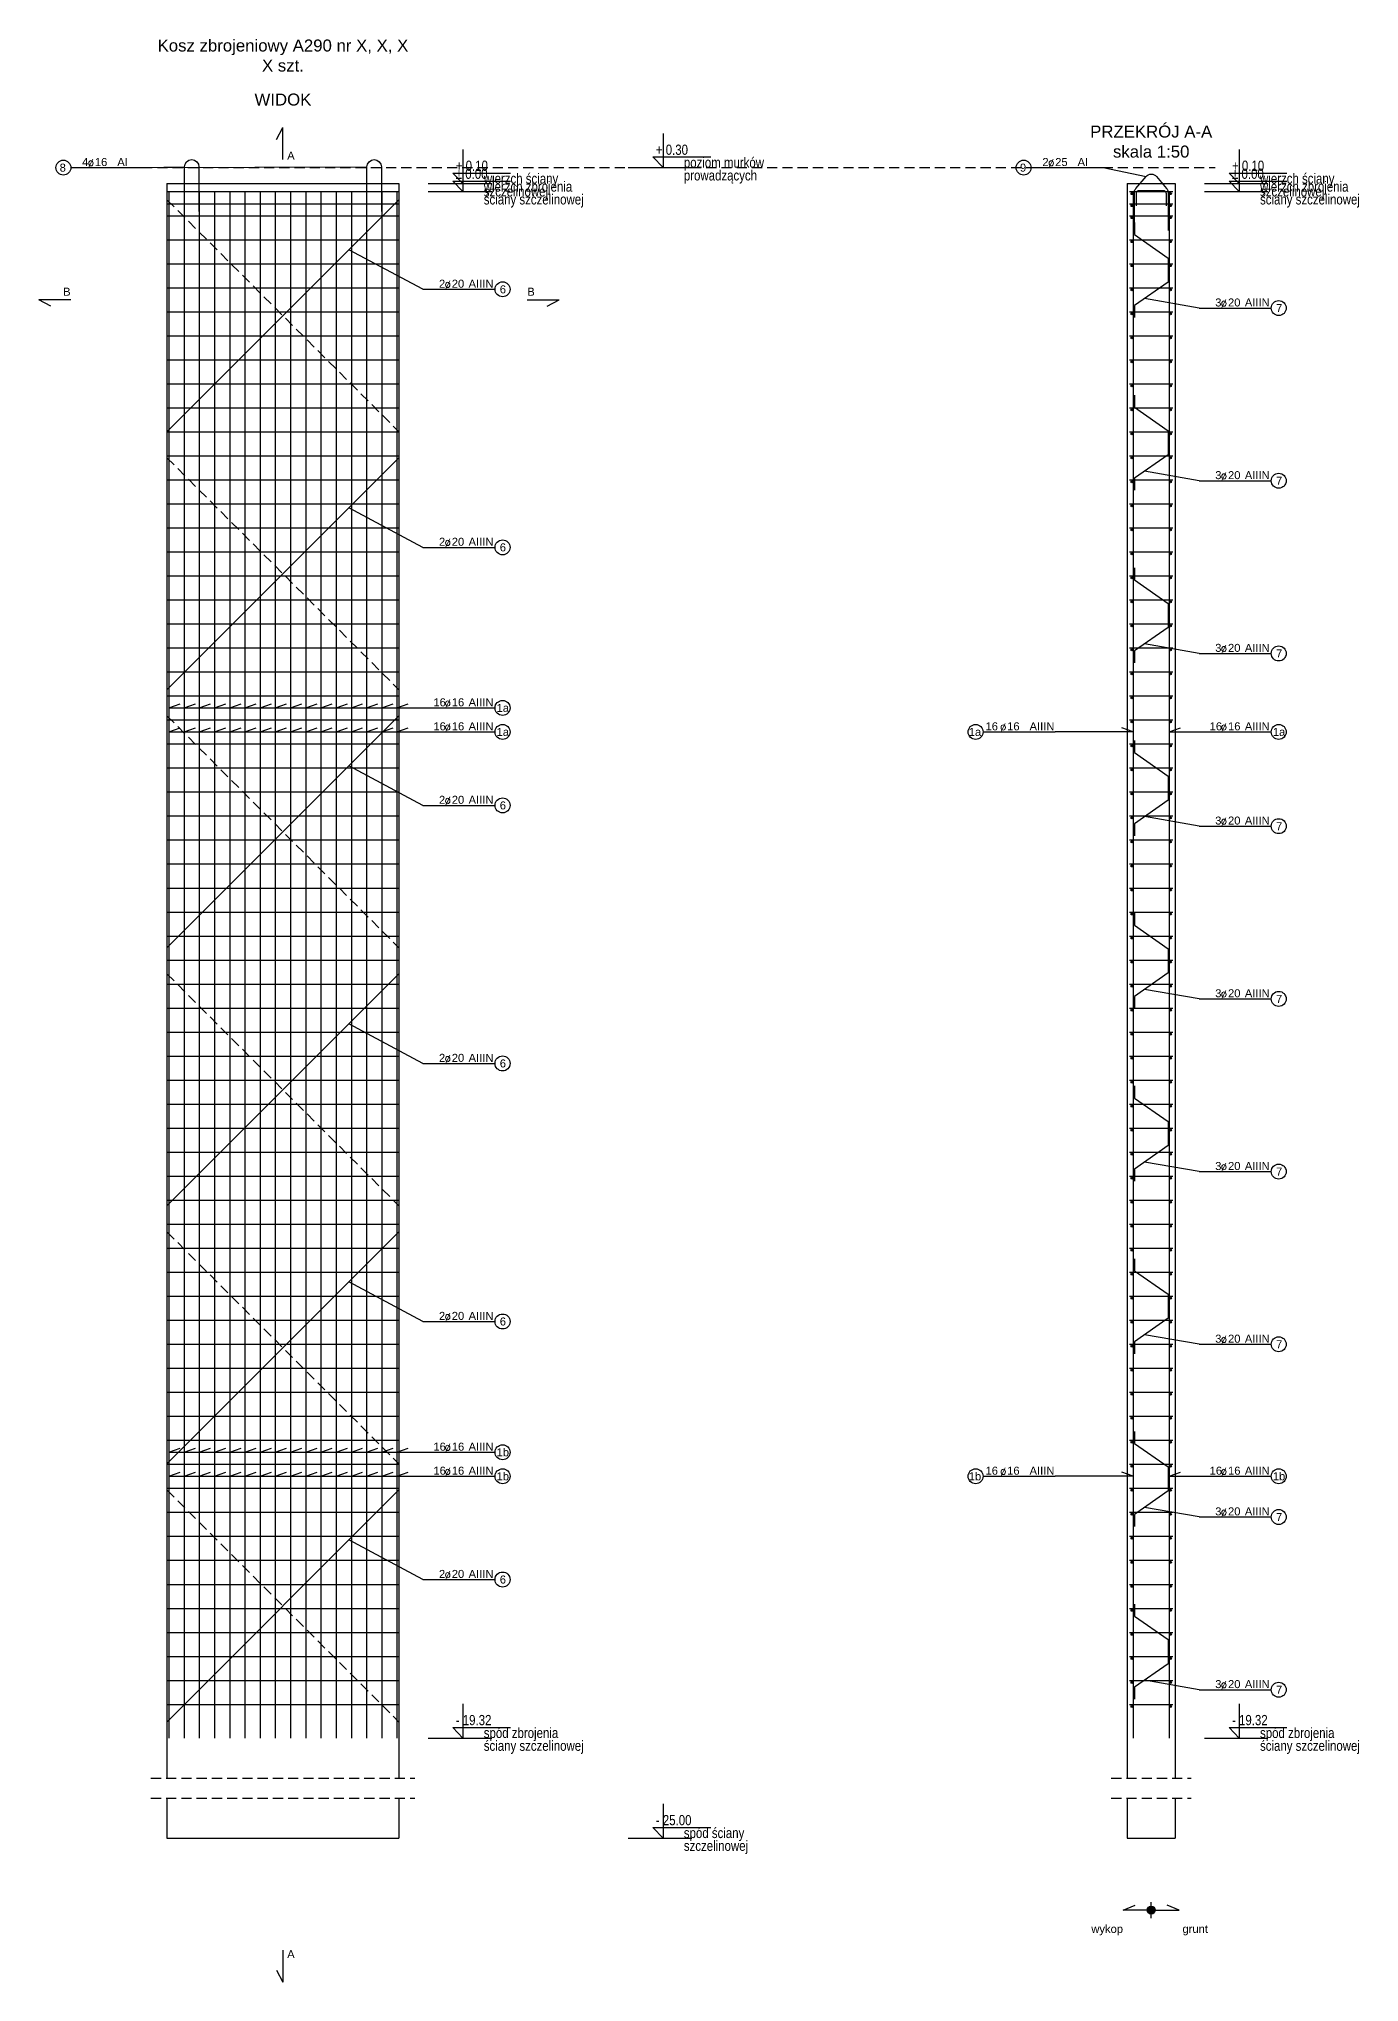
# Model space of a CAD drawing. Extents: x -5264 to 5377, y -10043 to -2374.
# Drawn here: x 2820 to 4470, y -4802 to -2374 of the extents above; entities that cross this region are included whole.
import ezdxf
from ezdxf.enums import TextEntityAlignment as Align

# ---------------------------------------------------------------- set-up
doc = ezdxf.new("R2010")
doc.units = 0
doc.header["$MEASUREMENT"] = 0
doc.linetypes.add('DASHED', pattern=[19.05, 12.7, -6.35])
for name, color, linetype in [('__SOL-KOTY_WYSOKOSCIOWE', 4, 'CONTINUOUS'), ('__SOL-OPISY', 4, 'CONTINUOUS'), ('__SOL-PRZERYWANA', 253, 'DASHED'), ('__SOL-WIDOK', 4, 'CONTINUOUS'), ('__SOL-ZBROJENIE', 3, 'CONTINUOUS')]:
    doc.layers.add(name, color=color, linetype=linetype)
doc.styles.add('ARIAL', font='arial.ttf', dxfattribs={"height": 2.5})
doc.styles.add('SIMPLEX', font='SIMPLEX.SHX', dxfattribs={"width": 0.8})
doc.styles.get("Standard").update_dxf_attribs({"font": 'arial.ttf'})

# ---------------------------------------------------------------- blocks, each defined once
blk = doc.blocks.new('OPIS_PRAWY')
at = {"layer": '__SOL-OPISY'}
blk.add_line((0, 0), (90, 0), dxfattribs=at)
blk.add_circle((99.4, 0), 9.36, dxfattribs=at)
at = {"layer": '__SOL-OPISY', "style": 'SIMPLEX', "width": 0.9}
blk.add_text(' %%c ', height=10, dxfattribs=at).set_placement((20.9, 0.5))
at = {"layer": '__SOL-OPISY', "style": 'ARIAL', "width": 0.8}
blk.add_attdef('ILOSC', text='', height=10, dxfattribs=at).set_placement((27.1, 0.1), align=Align.RIGHT)
for tag, p in [('SREDNICA', (35.4, 0.1)), ('STAL', (58.4, 0.5))]:
    blk.add_attdef(tag, p, '', height=10, dxfattribs=at)
for tag, p in [('NUMER', (99.4, 0)), ('DLUGOSC', (52.8, -6.1))]:
    blk.add_attdef(tag, text='', height=10, dxfattribs=at).set_placement(p, align=Align.MIDDLE)
blk = doc.blocks.new('OPIS_LEWY')
at = {"layer": '__SOL-OPISY'}
blk.add_line((-90, 0), (0, 0), dxfattribs=at)
blk.add_circle((-99.4, 0), 9.36, dxfattribs=at)
at = {"layer": '__SOL-OPISY', "style": 'SIMPLEX', "width": 0.9}
blk.add_text(' %%c ', height=10, dxfattribs=at).set_placement((-75, 0.5))
at = {"layer": '__SOL-OPISY', "style": 'ARIAL', "width": 0.8}
for tag, p in [('NUMER', (-99.4, 0)), ('DLUGOSC', (-58.9, -6.6))]:
    blk.add_attdef(tag, text='', height=10, dxfattribs=at).set_placement(p, align=Align.MIDDLE)
blk.add_attdef('ILOSC', text='', height=10, dxfattribs=at).set_placement((-74, 0.1), align=Align.RIGHT)
for tag, p in [('SREDNICA', (-65.8, 0.1)), ('STAL', (-42.7, 0.3))]:
    blk.add_attdef(tag, p, '', height=10, dxfattribs=at)
blk = doc.blocks.new('KOTA')
at = {"layer": '__SOL-KOTY_WYSOKOSCIOWE'}
for p, q in [((0, 33.4), (0, 0)), ((-34, 0), (28, 0)), ((0, 0), (-9.9, 10.4)), ((-9.9, 10.4), (46.5, 10.4))]:
    blk.add_line(p, q, dxfattribs=at)
at = {"layer": '__SOL-KOTY_WYSOKOSCIOWE', "style": 'ARIAL', "width": 0.8}
blk.add_attdef('RZEDNA', (500.5, 15.9), '', height=10.4, dxfattribs=at)

msp = doc.modelspace()

# ---------------------------------------------------------------- hatches: boundary and pattern name
at = {"layer": '__SOL-OPISY'}
msp.add_hatch(color=256, dxfattribs=at).paths.add_polyline_path([(4215, -4712, 1), (4205, -4712, 1)])
at = {"layer": '__SOL-ZBROJENIE'}
for points in [[(4187.2, -2567.5, 1), (4184.8, -2567.5, 1)], [(4235.2, -2567.5, 1), (4232.8, -2567.5, 1)], [(4187.2, -2582.5, 1), (4184.8, -2582.5, 1)], [(4187.2, -2597.5, 1), (4184.8, -2597.5, 1)], [(4235.2, -2582.5, 1), (4232.8, -2582.5, 1)], [(4235.2, -2597.5, 1), (4232.8, -2597.5, 1)], [(4187.2, -2627.5, 1), (4184.8, -2627.5, 1)], [(4235.2, -2627.5, 1), (4232.8, -2627.5, 1)], [(4187.2, -2657.5, 1), (4184.8, -2657.5, 1)], [(4235.2, -2657.5, 1), (4232.8, -2657.5, 1)], [(4187.2, -2687.5, 1), (4184.8, -2687.5, 1)], [(4235.2, -2687.5, 1), (4232.8, -2687.5, 1)], [(4187.2, -2717.5, 1), (4184.8, -2717.5, 1)], [(4235.2, -2717.5, 1), (4232.8, -2717.5, 1)], [(4187.2, -2747.5, 1), (4184.8, -2747.5, 1)], [(4235.2, -2747.5, 1), (4232.8, -2747.5, 1)], [(4187.2, -2777.5, 1), (4184.8, -2777.5, 1)], [(4235.2, -2777.5, 1), (4232.8, -2777.5, 1)], [(4187.2, -2807.5, 1), (4184.8, -2807.5, 1)], [(4235.2, -2807.5, 1), (4232.8, -2807.5, 1)], [(4187.2, -2837.5, 1), (4184.8, -2837.5, 1)], [(4235.2, -2837.5, 1), (4232.8, -2837.5, 1)], [(4187.2, -2867.5, 1), (4184.8, -2867.5, 1)], [(4235.2, -2867.5, 1), (4232.8, -2867.5, 1)], [(4187.2, -2897.5, 1), (4184.8, -2897.5, 1)], [(4235.2, -2897.5, 1), (4232.8, -2897.5, 1)], [(4187.2, -2927.5, 1), (4184.8, -2927.5, 1)], [(4235.2, -2927.5, 1), (4232.8, -2927.5, 1)], [(4187.2, -2957.5, 1), (4184.8, -2957.5, 1)], [(4235.2, -2957.5, 1), (4232.8, -2957.5, 1)], [(4187.2, -2987.5, 1), (4184.8, -2987.5, 1)], [(4235.2, -2987.5, 1), (4232.8, -2987.5, 1)], [(4187.2, -3017.5, 1), (4184.8, -3017.5, 1)], [(4235.2, -3017.5, 1), (4232.8, -3017.5, 1)], [(4187.2, -3047.5, 1), (4184.8, -3047.5, 1)], [(4235.2, -3047.5, 1), (4232.8, -3047.5, 1)], [(4187.2, -3077.5, 1), (4184.8, -3077.5, 1)], [(4235.2, -3077.5, 1), (4232.8, -3077.5, 1)], [(4187.2, -3107.5, 1), (4184.8, -3107.5, 1)], [(4235.2, -3107.5, 1), (4232.8, -3107.5, 1)], [(4187.2, -3137.5, 1), (4184.8, -3137.5, 1)], [(4235.2, -3137.5, 1), (4232.8, -3137.5, 1)], [(4187.2, -3167.5, 1), (4184.8, -3167.5, 1)], [(4235.2, -3167.5, 1), (4232.8, -3167.5, 1)], [(4187.2, -3197.5, 1), (4184.8, -3197.5, 1)], [(4235.2, -3197.5, 1), (4232.8, -3197.5, 1)], [(4187.2, -3227.5, 1), (4184.8, -3227.5, 1)], [(4235.2, -3227.5, 1), (4232.8, -3227.5, 1)], [(4187.2, -3257.5, 1), (4184.8, -3257.5, 1)], [(4235.2, -3257.5, 1), (4232.8, -3257.5, 1)], [(4187.2, -3287.5, 1), (4184.8, -3287.5, 1)], [(4235.2, -3287.5, 1), (4232.8, -3287.5, 1)], [(4187.2, -3317.5, 1), (4184.8, -3317.5, 1)], [(4235.2, -3317.5, 1), (4232.8, -3317.5, 1)], [(4187.2, -3347.5, 1), (4184.8, -3347.5, 1)], [(4235.2, -3347.5, 1), (4232.8, -3347.5, 1)], [(4187.2, -3377.5, 1), (4184.8, -3377.5, 1)], [(4235.2, -3377.5, 1), (4232.8, -3377.5, 1)], [(4187.2, -3407.5, 1), (4184.8, -3407.5, 1)], [(4235.2, -3407.5, 1), (4232.8, -3407.5, 1)], [(4187.2, -3437.5, 1), (4184.8, -3437.5, 1)], [(4235.2, -3437.5, 1), (4232.8, -3437.5, 1)], [(4187.2, -3467.5, 1), (4184.8, -3467.5, 1)], [(4235.2, -3467.5, 1), (4232.8, -3467.5, 1)], [(4187.2, -3497.5, 1), (4184.8, -3497.5, 1)], [(4235.2, -3497.5, 1), (4232.8, -3497.5, 1)], [(4187.2, -3527.5, 1), (4184.8, -3527.5, 1)], [(4235.2, -3527.5, 1), (4232.8, -3527.5, 1)], [(4187.2, -3557.5, 1), (4184.8, -3557.5, 1)], [(4235.2, -3557.5, 1), (4232.8, -3557.5, 1)], [(4187.2, -3587.5, 1), (4184.8, -3587.5, 1)], [(4235.2, -3587.5, 1), (4232.8, -3587.5, 1)], [(4187.2, -3617.5, 1), (4184.8, -3617.5, 1)], [(4235.2, -3617.5, 1), (4232.8, -3617.5, 1)], [(4187.2, -3647.5, 1), (4184.8, -3647.5, 1)], [(4235.2, -3647.5, 1), (4232.8, -3647.5, 1)], [(4187.2, -3677.5, 1), (4184.8, -3677.5, 1)], [(4235.2, -3677.5, 1), (4232.8, -3677.5, 1)], [(4187.2, -3707.5, 1), (4184.8, -3707.5, 1)], [(4235.2, -3707.5, 1), (4232.8, -3707.5, 1)], [(4187.2, -3737.5, 1), (4184.8, -3737.5, 1)], [(4235.2, -3737.5, 1), (4232.8, -3737.5, 1)], [(4187.2, -3767.5, 1), (4184.8, -3767.5, 1)], [(4235.2, -3767.5, 1), (4232.8, -3767.5, 1)], [(4187.2, -3797.5, 1), (4184.8, -3797.5, 1)], [(4235.2, -3797.5, 1), (4232.8, -3797.5, 1)], [(4187.2, -3827.5, 1), (4184.8, -3827.5, 1)], [(4235.2, -3827.5, 1), (4232.8, -3827.5, 1)], [(4187.2, -3857.5, 1), (4184.8, -3857.5, 1)], [(4235.2, -3857.5, 1), (4232.8, -3857.5, 1)], [(4187.2, -3887.5, 1), (4184.8, -3887.5, 1)], [(4235.2, -3887.5, 1), (4232.8, -3887.5, 1)], [(4187.2, -3917.5, 1), (4184.8, -3917.5, 1)], [(4235.2, -3917.5, 1), (4232.8, -3917.5, 1)], [(4187.2, -3947.5, 1), (4184.8, -3947.5, 1)], [(4235.2, -3947.5, 1), (4232.8, -3947.5, 1)], [(4187.2, -3977.5, 1), (4184.8, -3977.5, 1)], [(4235.2, -3977.5, 1), (4232.8, -3977.5, 1)], [(4187.2, -4007.5, 1), (4184.8, -4007.5, 1)], [(4235.2, -4007.5, 1), (4232.8, -4007.5, 1)], [(4187.2, -4037.5, 1), (4184.8, -4037.5, 1)], [(4235.2, -4037.5, 1), (4232.8, -4037.5, 1)], [(4187.2, -4067.5, 1), (4184.8, -4067.5, 1)], [(4235.2, -4067.5, 1), (4232.8, -4067.5, 1)], [(4187.2, -4097.5, 1), (4184.8, -4097.5, 1)], [(4235.2, -4097.5, 1), (4232.8, -4097.5, 1)], [(4187.2, -4127.5, 1), (4184.8, -4127.5, 1)], [(4235.2, -4127.5, 1), (4232.8, -4127.5, 1)], [(4187.2, -4157.5, 1), (4184.8, -4157.5, 1)], [(4235.2, -4157.5, 1), (4232.8, -4157.5, 1)], [(4187.2, -4187.5, 1), (4184.8, -4187.5, 1)], [(4235.2, -4187.5, 1), (4232.8, -4187.5, 1)], [(4187.2, -4217.5, 1), (4184.8, -4217.5, 1)], [(4235.2, -4217.5, 1), (4232.8, -4217.5, 1)], [(4187.2, -4247.5, 1), (4184.8, -4247.5, 1)], [(4235.2, -4247.5, 1), (4232.8, -4247.5, 1)], [(4187.2, -4277.5, 1), (4184.8, -4277.5, 1)], [(4235.2, -4277.5, 1), (4232.8, -4277.5, 1)], [(4187.2, -4307.5, 1), (4184.8, -4307.5, 1)], [(4235.2, -4307.5, 1), (4232.8, -4307.5, 1)], [(4187.2, -4337.5, 1), (4184.8, -4337.5, 1)], [(4235.2, -4337.5, 1), (4232.8, -4337.5, 1)], [(4187.2, -4367.5, 1), (4184.8, -4367.5, 1)], [(4235.2, -4367.5, 1), (4232.8, -4367.5, 1)], [(4187.2, -4397.5, 1), (4184.8, -4397.5, 1)], [(4235.2, -4397.5, 1), (4232.8, -4397.5, 1)], [(4187.2, -4427.5, 1), (4184.8, -4427.5, 1)], [(4235.2, -4427.5, 1), (4232.8, -4427.5, 1)], [(4187.2, -4457.5, 1), (4184.8, -4457.5, 1)], [(4235.2, -4457.5, 1), (4232.8, -4457.5, 1)]]:
    msp.add_hatch(color=256, dxfattribs=at).paths.add_polyline_path(points)

# ---------------------------------------------------------------- linework, layer by layer
at = {"layer": '__SOL-OPISY'}
for p, q in [((3117, -2500), (3125, -2485)), ((3125, -2525), (3125, -2485)), ((2950, -2535), (3002, -2534)), ((2950, -2535), (3230, -2534)), ((4150, -2535), (4203.5, -2546.22)), ((3300, -2687), (3207.5, -2637.5)), ((2860, -2700), (2820, -2700)), ((2835, -2708), (2820, -2700)), ((3430, -2700), (3470, -2700)), ((3455, -2708), (3470, -2700)), ((4270, -2710.42), (4201.52, -2698.53)), ((4270, -2926.19), (4201.52, -2914.31)), ((3300, -3009.4), (3207.5, -2959.9)), ((4270, -3141.97), (4201.52, -3130.09)), ((2982.5, -3210), (2996.6, -3204.87)), ((2982.5, -3210), (3300, -3210)), ((3001.5, -3210), (3015.6, -3204.87)), ((3020.5, -3210), (3034.6, -3204.87)), ((3039.5, -3210), (3053.6, -3204.87)), ((3058.5, -3210), (3072.6, -3204.87)), ((3077.5, -3210), (3091.6, -3204.87)), ((3096.5, -3210), (3110.6, -3204.87)), ((3115.5, -3210), (3129.6, -3204.87)), ((3134.5, -3210), (3148.6, -3204.87)), ((3153.5, -3210), (3167.6, -3204.87)), ((3172.5, -3210), (3186.6, -3204.87)), ((3191.5, -3210), (3205.6, -3204.87)), ((3210.5, -3210), (3224.6, -3204.87)), ((3229.5, -3210), (3243.6, -3204.87)), ((3248.5, -3210), (3262.6, -3204.87)), ((3267.5, -3210), (3281.6, -3204.87)), ((2982.5, -3240), (2996.6, -3234.87)), ((2982.5, -3240), (3300, -3240)), ((3001.5, -3240), (3015.6, -3234.87)), ((3020.5, -3240), (3034.6, -3234.87)), ((3039.5, -3240), (3053.6, -3234.87)), ((3058.5, -3240), (3072.6, -3234.87)), ((3077.5, -3240), (3091.6, -3234.87)), ((3096.5, -3240), (3110.6, -3234.87)), ((3115.5, -3240), (3129.6, -3234.87)), ((3134.5, -3240), (3148.6, -3234.87)), ((3153.5, -3240), (3167.6, -3234.87)), ((3172.5, -3240), (3186.6, -3234.87)), ((3191.5, -3240), (3205.6, -3234.87)), ((3210.5, -3240), (3224.6, -3234.87)), ((3229.5, -3240), (3243.6, -3234.87)), ((3248.5, -3240), (3262.6, -3234.87)), ((3267.5, -3240), (3281.6, -3234.87)), ((4187.5, -3240), (4090, -3240)), ((4187.5, -3240), (4173.4, -3234.87)), ((4232.5, -3240), (4246.6, -3234.87)), ((4232.5, -3240), (4270, -3240)), ((3300, -3331.8), (3207.5, -3282.3)), ((4270, -3357.75), (4201.52, -3345.87)), ((4270, -3573.53), (4201.52, -3561.65)), ((3300, -3654.2), (3207.5, -3604.7)), ((4270, -3789.3), (4201.52, -3777.42)), ((3300, -3976.6), (3207.5, -3927.1)), ((4270, -4005.08), (4201.52, -3993.2)), ((2982.5, -4140), (2996.6, -4134.87)), ((2982.5, -4140), (3300, -4140)), ((3001.5, -4140), (3015.6, -4134.87)), ((3020.5, -4140), (3034.6, -4134.87)), ((3039.5, -4140), (3053.6, -4134.87)), ((3058.5, -4140), (3072.6, -4134.87)), ((3077.5, -4140), (3091.6, -4134.87)), ((3096.5, -4140), (3110.6, -4134.87)), ((3115.5, -4140), (3129.6, -4134.87)), ((3134.5, -4140), (3148.6, -4134.87)), ((3153.5, -4140), (3167.6, -4134.87)), ((3172.5, -4140), (3186.6, -4134.87)), ((3191.5, -4140), (3205.6, -4134.87)), ((3210.5, -4140), (3224.6, -4134.87)), ((3229.5, -4140), (3243.6, -4134.87)), ((3248.5, -4140), (3262.6, -4134.87)), ((3267.5, -4140), (3281.6, -4134.87)), ((2982.5, -4170), (2996.6, -4164.87)), ((2982.5, -4170), (3300, -4170)), ((3001.5, -4170), (3015.6, -4164.87)), ((3020.5, -4170), (3034.6, -4164.87)), ((3039.5, -4170), (3053.6, -4164.87)), ((3058.5, -4170), (3072.6, -4164.87)), ((3077.5, -4170), (3091.6, -4164.87)), ((3096.5, -4170), (3110.6, -4164.87)), ((3115.5, -4170), (3129.6, -4164.87)), ((3134.5, -4170), (3148.6, -4164.87)), ((3153.5, -4170), (3167.6, -4164.87)), ((3172.5, -4170), (3186.6, -4164.87)), ((3191.5, -4170), (3205.6, -4164.87)), ((3210.5, -4170), (3224.6, -4164.87)), ((3229.5, -4170), (3243.6, -4164.87)), ((3248.5, -4170), (3262.6, -4164.87)), ((3267.5, -4170), (3281.6, -4164.87)), ((4187.5, -4170), (4090, -4170)), ((4187.5, -4170), (4173.4, -4164.87)), ((4232.5, -4170), (4246.6, -4164.87)), ((4232.5, -4170), (4270, -4170)), ((4270, -4220.86), (4201.52, -4208.98)), ((3300, -4299), (3207.5, -4249.5)), ((4270, -4436.64), (4201.52, -4424.76)), ((4175, -4712), (4190, -4706)), ((4210, -4722), (4210, -4702)), ((4245, -4712), (4230, -4706)), ((4210, -4712), (4175, -4712)), ((4210, -4712), (4245, -4712)), ((3125, -4762), (3125, -4802)), ((3117, -4787), (3125, -4802))]:
    msp.add_line(p, q, dxfattribs=at)
msp.add_circle((4210, -4712), 5, dxfattribs=at)
at = {"layer": '__SOL-PRZERYWANA'}
for p, q in [((2930, -2535), (4290, -2535)), ((2960, -4547), (3290, -4547)), ((4160, -4547), (4260, -4547)), ((2960, -4572), (3290, -4572)), ((4160, -4572), (4260, -4572))]:
    msp.add_line(p, q, dxfattribs=at)
for points in [[(2980, -2555), (2980, -2575), (3270, -2865), (3270, -2885)], [(2980, -2877.4), (2980, -2897.4), (3270, -3187.4), (3270, -3207.4)], [(2980, -3199.8), (2980, -3219.8), (3270, -3509.8), (3270, -3529.8)], [(2980, -3522.2), (2980, -3542.2), (3270, -3832.2), (3270, -3852.2)], [(2980, -3844.6), (2980, -3864.6), (3270, -4154.6), (3270, -4174.6)], [(2980, -4167), (2980, -4187), (3270, -4477), (3270, -4497)]]:
    msp.add_lwpolyline(points, dxfattribs=at)
at = {"layer": '__SOL-WIDOK'}
for p, q in [((2980, -2555), (2980, -4547)), ((2980, -2555), (3270, -2555)), ((3270, -2555), (3270, -4547)), ((4180, -2555), (4180, -4547)), ((4180, -2555), (4240, -2555)), ((4240, -2555), (4240, -4547)), ((2980, -4572), (2980, -4622)), ((3270, -4572), (3270, -4622)), ((4180, -4572), (4180, -4622)), ((4240, -4572), (4240, -4622)), ((2980, -4622), (3270, -4622)), ((4180, -4622), (4240, -4622))]:
    msp.add_line(p, q, dxfattribs=at)
at = {"layer": '__SOL-ZBROJENIE'}
for p, q in [((2980, -2565), (3270, -2565)), ((2982.5, -2565), (2982.5, -4497)), ((3001.5, -2565), (3001.5, -4497)), ((3020.5, -2565), (3020.5, -4497)), ((3039.5, -2565), (3039.5, -4497)), ((3058.5, -2565), (3058.5, -4497)), ((3077.5, -2565), (3077.5, -4497)), ((3096.5, -2565), (3096.5, -4497)), ((3115.5, -2565), (3115.5, -4497)), ((3134.5, -2565), (3134.5, -4497)), ((3153.5, -2565), (3153.5, -4497)), ((3172.5, -2565), (3172.5, -4497)), ((3191.5, -2565), (3191.5, -4497)), ((3210.5, -2565), (3210.5, -4497)), ((3229.5, -2565), (3229.5, -4497)), ((3248.5, -2565), (3248.5, -4497)), ((3267.5, -2565), (3267.5, -4497)), ((4183, -2565), (4237, -2565)), ((4187.5, -2565), (4187.5, -4497)), ((4232.5, -2565), (4232.5, -4497)), ((2980, -2580), (3270, -2580)), ((2980, -2595), (3270, -2595)), ((4183, -2580), (4237, -2580)), ((4183, -2595), (4237, -2595)), ((2980, -2625), (3270, -2625)), ((4183, -2625), (4237, -2625)), ((2980, -2655), (3270, -2655)), ((4183, -2655), (4237, -2655)), ((2980, -2685), (3270, -2685)), ((4183, -2685), (4237, -2685)), ((2980, -2715), (3270, -2715)), ((4183, -2715), (4237, -2715)), ((2980, -2745), (3270, -2745)), ((4183, -2745), (4237, -2745)), ((2980, -2775), (3270, -2775)), ((4183, -2775), (4237, -2775)), ((2980, -2805), (3270, -2805)), ((4183, -2805), (4237, -2805)), ((2980, -2835), (3270, -2835)), ((4183, -2835), (4237, -2835)), ((2980, -2865), (3270, -2865)), ((4183, -2865), (4237, -2865)), ((2980, -2895), (3270, -2895)), ((4183, -2895), (4237, -2895)), ((2980, -2925), (3270, -2925)), ((4183, -2925), (4237, -2925)), ((2980, -2955), (3270, -2955)), ((4183, -2955), (4237, -2955)), ((2980, -2985), (3270, -2985)), ((4183, -2985), (4237, -2985)), ((2980, -3015), (3270, -3015)), ((4183, -3015), (4237, -3015)), ((2980, -3045), (3270, -3045)), ((4183, -3045), (4237, -3045)), ((2980, -3075), (3270, -3075)), ((4183, -3075), (4237, -3075)), ((2980, -3105), (3270, -3105)), ((4183, -3105), (4237, -3105)), ((2980, -3135), (3270, -3135)), ((4183, -3135), (4237, -3135)), ((2980, -3165), (3270, -3165)), ((4183, -3165), (4237, -3165)), ((2980, -3195), (3270, -3195)), ((4183, -3195), (4237, -3195)), ((2980, -3225), (3270, -3225)), ((4183, -3225), (4237, -3225)), ((2980, -3255), (3270, -3255)), ((4183, -3255), (4237, -3255)), ((2980, -3285), (3270, -3285)), ((4183, -3285), (4237, -3285)), ((2980, -3315), (3270, -3315)), ((4183, -3315), (4237, -3315)), ((2980, -3345), (3270, -3345)), ((4183, -3345), (4237, -3345)), ((2980, -3375), (3270, -3375)), ((4183, -3375), (4237, -3375)), ((2980, -3405), (3270, -3405)), ((4183, -3405), (4237, -3405)), ((2980, -3435), (3270, -3435)), ((4183, -3435), (4237, -3435)), ((2980, -3465), (3270, -3465)), ((4183, -3465), (4237, -3465)), ((2980, -3495), (3270, -3495)), ((4183, -3495), (4237, -3495)), ((2980, -3525), (3270, -3525)), ((4183, -3525), (4237, -3525)), ((2980, -3555), (3270, -3555)), ((4183, -3555), (4237, -3555)), ((2980, -3585), (3270, -3585)), ((4183, -3585), (4237, -3585)), ((2980, -3615), (3270, -3615)), ((4183, -3615), (4237, -3615)), ((2980, -3645), (3270, -3645)), ((4183, -3645), (4237, -3645)), ((2980, -3675), (3270, -3675)), ((4183, -3675), (4237, -3675)), ((2980, -3705), (3270, -3705)), ((4183, -3705), (4237, -3705)), ((2980, -3735), (3270, -3735)), ((4183, -3735), (4237, -3735)), ((2980, -3765), (3270, -3765)), ((4183, -3765), (4237, -3765)), ((2980, -3795), (3270, -3795)), ((4183, -3795), (4237, -3795)), ((2980, -3825), (3270, -3825)), ((4183, -3825), (4237, -3825)), ((2980, -3855), (3270, -3855)), ((4183, -3855), (4237, -3855)), ((2980, -3885), (3270, -3885)), ((4183, -3885), (4237, -3885)), ((2980, -3915), (3270, -3915)), ((4183, -3915), (4237, -3915)), ((2980, -3945), (3270, -3945)), ((4183, -3945), (4237, -3945)), ((2980, -3975), (3270, -3975)), ((4183, -3975), (4237, -3975)), ((2980, -4005), (3270, -4005)), ((4183, -4005), (4237, -4005)), ((2980, -4035), (3270, -4035)), ((4183, -4035), (4237, -4035)), ((2980, -4065), (3270, -4065)), ((4183, -4065), (4237, -4065)), ((2980, -4095), (3270, -4095)), ((4183, -4095), (4237, -4095)), ((2980, -4125), (3270, -4125)), ((4183, -4125), (4237, -4125)), ((2980, -4155), (3270, -4155)), ((4183, -4155), (4237, -4155)), ((2980, -4185), (3270, -4185)), ((4183, -4185), (4237, -4185)), ((2980, -4215), (3270, -4215)), ((4183, -4215), (4237, -4215)), ((2980, -4245), (3270, -4245)), ((4183, -4245), (4237, -4245)), ((2980, -4275), (3270, -4275)), ((4183, -4275), (4237, -4275)), ((2980, -4305), (3270, -4305)), ((4183, -4305), (4237, -4305)), ((2980, -4335), (3270, -4335)), ((4183, -4335), (4237, -4335)), ((2980, -4365), (3270, -4365)), ((4183, -4365), (4237, -4365)), ((2980, -4395), (3270, -4395)), ((4183, -4395), (4237, -4395)), ((2980, -4425), (3270, -4425)), ((4183, -4425), (4237, -4425)), ((2980, -4455), (3270, -4455)), ((4183, -4455), (4237, -4455))]:
    msp.add_line(p, q, dxfattribs=at)
for points in [[(3002, -2589.86), (3002, -2534, -1), (3020, -2534), (3020, -2589.86)], [(3230, -2589.86), (3230, -2534, -1), (3248, -2534), (3248, -2589.86)], [(4189, -2613.5), (4189, -2565, -0.22), (4191, -2561.12), (4203.5, -2546.22, -0.5), (4216.5, -2546.22), (4229, -2561.12, -0.22), (4231, -2565), (4231, -2613.5)], [(4191.5, -2582.5), (4191.5, -2567.5, -0.48), (4195.5, -2563.5), (4224.5, -2563.5, -0.48), (4228.5, -2567.5), (4228.5, -2582.5)]]:
    msp.add_lwpolyline(points, format="xyb", dxfattribs=at)
for points in [[(3270, -2555), (3270, -2575), (2980, -2865), (2980, -2885)], [(4189, -2603.48), (4189, -2618.48), (4231, -2647.89), (4231, -2677.89), (4189, -2707.3), (4189, -2722.3)], [(4189, -2819.26), (4189, -2834.26), (4231, -2863.67), (4231, -2893.67), (4189, -2923.08), (4189, -2938.08)], [(3270, -2877.4), (3270, -2897.4), (2980, -3187.4), (2980, -3207.4)], [(4189, -3035.04), (4189, -3050.04), (4231, -3079.44), (4231, -3109.44), (4189, -3138.85), (4189, -3153.85)], [(3270, -3199.8), (3270, -3219.8), (2980, -3509.8), (2980, -3529.8)], [(4189, -3250.81), (4189, -3265.81), (4231, -3295.22), (4231, -3325.22), (4189, -3354.63), (4189, -3369.63)], [(4189, -3466.59), (4189, -3481.59), (4231, -3511), (4231, -3541), (4189, -3570.41), (4189, -3585.41)], [(3270, -3522.2), (3270, -3542.2), (2980, -3832.2), (2980, -3852.2)], [(4189, -3682.37), (4189, -3697.37), (4231, -3726.78), (4231, -3756.78), (4189, -3786.19), (4189, -3801.19)], [(3270, -3844.6), (3270, -3864.6), (2980, -4154.6), (2980, -4174.6)], [(4189, -3898.15), (4189, -3913.15), (4231, -3942.56), (4231, -3972.56), (4189, -4001.96), (4189, -4016.96)], [(4189, -4113.92), (4189, -4128.92), (4231, -4158.33), (4231, -4188.33), (4189, -4217.74), (4189, -4232.74)], [(3270, -4167), (3270, -4187), (2980, -4477), (2980, -4497)], [(4189, -4329.7), (4189, -4344.7), (4231, -4374.11), (4231, -4404.11), (4189, -4433.52), (4189, -4448.52)]]:
    msp.add_lwpolyline(points, dxfattribs=at)
for centre in [(4186, -2567.5), (4234, -2567.5), (4186, -2582.5), (4186, -2597.5), (4234, -2582.5), (4234, -2597.5), (4186, -2627.5), (4234, -2627.5), (4186, -2657.5), (4234, -2657.5), (4186, -2687.5), (4234, -2687.5), (4186, -2717.5), (4234, -2717.5), (4186, -2747.5), (4234, -2747.5), (4186, -2777.5), (4234, -2777.5), (4186, -2807.5), (4234, -2807.5), (4186, -2837.5), (4234, -2837.5), (4186, -2867.5), (4234, -2867.5), (4186, -2897.5), (4234, -2897.5), (4186, -2927.5), (4234, -2927.5), (4186, -2957.5), (4234, -2957.5), (4186, -2987.5), (4234, -2987.5), (4186, -3017.5), (4234, -3017.5), (4186, -3047.5), (4234, -3047.5), (4186, -3077.5), (4234, -3077.5), (4186, -3107.5), (4234, -3107.5), (4186, -3137.5), (4234, -3137.5), (4186, -3167.5), (4234, -3167.5), (4186, -3197.5), (4234, -3197.5), (4186, -3227.5), (4234, -3227.5), (4186, -3257.5), (4234, -3257.5), (4186, -3287.5), (4234, -3287.5), (4186, -3317.5), (4234, -3317.5), (4186, -3347.5), (4234, -3347.5), (4186, -3377.5), (4234, -3377.5), (4186, -3407.5), (4234, -3407.5), (4186, -3437.5), (4234, -3437.5), (4186, -3467.5), (4234, -3467.5), (4186, -3497.5), (4234, -3497.5), (4186, -3527.5), (4234, -3527.5), (4186, -3557.5), (4234, -3557.5), (4186, -3587.5), (4234, -3587.5), (4186, -3617.5), (4234, -3617.5), (4186, -3647.5), (4234, -3647.5), (4186, -3677.5), (4234, -3677.5), (4186, -3707.5), (4234, -3707.5), (4186, -3737.5), (4234, -3737.5), (4186, -3767.5), (4234, -3767.5), (4186, -3797.5), (4234, -3797.5), (4186, -3827.5), (4234, -3827.5), (4186, -3857.5), (4234, -3857.5), (4186, -3887.5), (4234, -3887.5), (4186, -3917.5), (4234, -3917.5), (4186, -3947.5), (4234, -3947.5), (4186, -3977.5), (4234, -3977.5), (4186, -4007.5), (4234, -4007.5), (4186, -4037.5), (4234, -4037.5), (4186, -4067.5), (4234, -4067.5), (4186, -4097.5), (4234, -4097.5), (4186, -4127.5), (4234, -4127.5), (4186, -4157.5), (4234, -4157.5), (4186, -4187.5), (4234, -4187.5), (4186, -4217.5), (4234, -4217.5), (4186, -4247.5), (4234, -4247.5), (4186, -4277.5), (4234, -4277.5), (4186, -4307.5), (4234, -4307.5), (4186, -4337.5), (4234, -4337.5), (4186, -4367.5), (4234, -4367.5), (4186, -4397.5), (4234, -4397.5), (4186, -4427.5), (4234, -4427.5), (4186, -4457.5), (4234, -4457.5)]:
    msp.add_circle(centre, 1.2, dxfattribs=at)

# ---------------------------------------------------------------- block references
at = {"layer": '__SOL-KOTY_WYSOKOSCIOWE'}
ref = msp.add_blockref('KOTA', (3600, -2535), dxfattribs=dict(at, xscale=1.28, yscale=1.28, zscale=1.28))
ref.add_attrib('RZEDNA', '+ 0.30', (3591, -2519), dxfattribs={"height": 12.8, "style": 'ARIAL', "width": 0.8})
ref.add_attrib('OPIS1', 'poziom murków', (3626, -2535), dxfattribs={"height": 12.8, "style": 'ARIAL', "width": 0.8})
ref.add_attrib('OPIS2', 'prowadzących', (3626, -2551), dxfattribs={"height": 12.8, "style": 'ARIAL', "width": 0.8})
ref = msp.add_blockref('KOTA', (3350, -2555), dxfattribs=dict(at, xscale=1.28, yscale=1.28, zscale=1.28))
ref.add_attrib('RZEDNA', '+ 0.10', (3341, -2539), dxfattribs={"height": 12.8, "style": 'ARIAL', "width": 0.8})
ref.add_attrib('OPIS1', 'wierzch ściany', (3376, -2555), dxfattribs={"height": 12.8, "style": 'ARIAL', "width": 0.8})
ref.add_attrib('OPIS2', 'szczelinowej', (3376, -2571), dxfattribs={"height": 12.8, "style": 'ARIAL', "width": 0.8})
ref = msp.add_blockref('KOTA', (3350, -2565), dxfattribs=dict(at, xscale=1.28, yscale=1.28, zscale=1.28))
ref.add_attrib('RZEDNA', '%%p 0.00', (3341, -2549), dxfattribs={"height": 12.8, "style": 'ARIAL', "width": 0.8})
ref.add_attrib('OPIS1', 'wierzch zbrojenia', (3376, -2565), dxfattribs={"height": 12.8, "style": 'ARIAL', "width": 0.8})
ref.add_attrib('OPIS2', 'ściany szczelinowej', (3376, -2581), dxfattribs={"height": 12.8, "style": 'ARIAL', "width": 0.8})
ref = msp.add_blockref('KOTA', (4320, -2555), dxfattribs=dict(at, xscale=1.28, yscale=1.28, zscale=1.28))
ref.add_attrib('RZEDNA', '+ 0.10', (4311, -2539), dxfattribs={"height": 12.8, "style": 'ARIAL', "width": 0.8})
ref.add_attrib('OPIS1', 'wierzch ściany', (4346, -2555), dxfattribs={"height": 12.8, "style": 'ARIAL', "width": 0.8})
ref.add_attrib('OPIS2', 'szczelinowej', (4346, -2571), dxfattribs={"height": 12.8, "style": 'ARIAL', "width": 0.8})
ref = msp.add_blockref('KOTA', (4320, -2565), dxfattribs=dict(at, xscale=1.28, yscale=1.28, zscale=1.28))
ref.add_attrib('RZEDNA', '%%p 0.00', (4311, -2549), dxfattribs={"height": 12.8, "style": 'ARIAL', "width": 0.8})
ref.add_attrib('OPIS1', 'wierzch zbrojenia', (4346, -2565), dxfattribs={"height": 12.8, "style": 'ARIAL', "width": 0.8})
ref.add_attrib('OPIS2', 'ściany szczelinowej', (4346, -2581), dxfattribs={"height": 12.8, "style": 'ARIAL', "width": 0.8})
ref = msp.add_blockref('KOTA', (3350, -4497), dxfattribs=dict(at, xscale=1.28, yscale=1.28, zscale=1.28))
ref.add_attrib('RZEDNA', '- 19.32', (3341, -4481), dxfattribs={"height": 12.8, "style": 'ARIAL', "width": 0.8})
ref.add_attrib('OPIS1', 'spód zbrojenia', (3376, -4497), dxfattribs={"height": 12.8, "style": 'ARIAL', "width": 0.8})
ref.add_attrib('OPIS2', 'ściany szczelinowej', (3376, -4513), dxfattribs={"height": 12.8, "style": 'ARIAL', "width": 0.8})
ref = msp.add_blockref('KOTA', (4320, -4497), dxfattribs=dict(at, xscale=1.28, yscale=1.28, zscale=1.28))
ref.add_attrib('RZEDNA', '- 19.32', (4311, -4481), dxfattribs={"height": 12.8, "style": 'ARIAL', "width": 0.8})
ref.add_attrib('OPIS1', 'spód zbrojenia', (4346, -4497), dxfattribs={"height": 12.8, "style": 'ARIAL', "width": 0.8})
ref.add_attrib('OPIS2', 'ściany szczelinowej', (4346, -4513), dxfattribs={"height": 12.8, "style": 'ARIAL', "width": 0.8})
ref = msp.add_blockref('KOTA', (3600, -4622), dxfattribs=dict(at, xscale=1.28, yscale=1.28, zscale=1.28))
ref.add_attrib('RZEDNA', '- 25.00', (3591, -4606), dxfattribs={"height": 12.8, "style": 'ARIAL', "width": 0.8})
ref.add_attrib('OPIS1', 'spód ściany', (3626, -4622), dxfattribs={"height": 12.8, "style": 'ARIAL', "width": 0.8})
ref.add_attrib('OPIS2', 'szczelinowej', (3626, -4638), dxfattribs={"height": 12.8, "style": 'ARIAL', "width": 0.8})
at = {"layer": '__SOL-OPISY'}
ref = msp.add_blockref('OPIS_LEWY', (2950, -2535), dxfattribs=at)
ref.add_attrib('ILOSC', '4', (2874, -2533), dxfattribs={"height": 10, "style": 'ARIAL'})
ref.add_attrib('SREDNICA', '16', (2890, -2533), dxfattribs={"height": 10, "style": 'ARIAL'})
ref.add_attrib('STAL', 'AI', (2918, -2533), dxfattribs={"height": 10, "style": 'ARIAL'})
ref.add_attrib('NUMER', '8', (2846, -2540), dxfattribs={"height": 10, "style": 'ARIAL'})
ref = msp.add_blockref('OPIS_LEWY', (4150, -2535), dxfattribs=at)
ref.add_attrib('ILOSC', '2', (4074, -2533), dxfattribs={"height": 10, "style": 'ARIAL'})
ref.add_attrib('SREDNICA', '25', (4090, -2533), dxfattribs={"height": 10, "style": 'ARIAL'})
ref.add_attrib('STAL', 'AI', (4118, -2533), dxfattribs={"height": 10, "style": 'ARIAL'})
ref.add_attrib('NUMER', '9', (4046, -2540), dxfattribs={"height": 10, "style": 'ARIAL'})
ref = msp.add_blockref('OPIS_PRAWY', (3300, -2687), dxfattribs=at)
ref.add_attrib('ILOSC', '2', (3320, -2685), dxfattribs={"height": 10, "style": 'ARIAL'})
ref.add_attrib('SREDNICA', '20', (3336, -2685), dxfattribs={"height": 10, "style": 'ARIAL'})
ref.add_attrib('STAL', 'AIIIN', (3357, -2685), dxfattribs={"height": 10, "style": 'ARIAL'})
ref.add_attrib('NUMER', '6', (3396, -2692), dxfattribs={"height": 10, "style": 'ARIAL'})
ref = msp.add_blockref('OPIS_PRAWY', (4270, -2710.42), dxfattribs=at)
ref.add_attrib('ILOSC', '3', (4290, -2708.42), dxfattribs={"height": 10, "style": 'ARIAL'})
ref.add_attrib('SREDNICA', '20', (4306, -2708.42), dxfattribs={"height": 10, "style": 'ARIAL'})
ref.add_attrib('STAL', 'AIIIN', (4327, -2708.42), dxfattribs={"height": 10, "style": 'ARIAL'})
ref.add_attrib('NUMER', '7', (4366, -2715.42), dxfattribs={"height": 10, "style": 'ARIAL'})
ref = msp.add_blockref('OPIS_PRAWY', (4270, -2926.19), dxfattribs=at)
ref.add_attrib('ILOSC', '3', (4290, -2924.19), dxfattribs={"height": 10, "style": 'ARIAL'})
ref.add_attrib('SREDNICA', '20', (4306, -2924.19), dxfattribs={"height": 10, "style": 'ARIAL'})
ref.add_attrib('STAL', 'AIIIN', (4327, -2924.19), dxfattribs={"height": 10, "style": 'ARIAL'})
ref.add_attrib('NUMER', '7', (4366, -2931.19), dxfattribs={"height": 10, "style": 'ARIAL'})
ref = msp.add_blockref('OPIS_PRAWY', (3300, -3009.4), dxfattribs=at)
ref.add_attrib('ILOSC', '2', (3320, -3007.4), dxfattribs={"height": 10, "style": 'ARIAL'})
ref.add_attrib('SREDNICA', '20', (3336, -3007.4), dxfattribs={"height": 10, "style": 'ARIAL'})
ref.add_attrib('STAL', 'AIIIN', (3357, -3007.4), dxfattribs={"height": 10, "style": 'ARIAL'})
ref.add_attrib('NUMER', '6', (3396, -3014.4), dxfattribs={"height": 10, "style": 'ARIAL'})
ref = msp.add_blockref('OPIS_PRAWY', (4270, -3141.97), dxfattribs=at)
ref.add_attrib('ILOSC', '3', (4290, -3139.97), dxfattribs={"height": 10, "style": 'ARIAL'})
ref.add_attrib('SREDNICA', '20', (4306, -3139.97), dxfattribs={"height": 10, "style": 'ARIAL'})
ref.add_attrib('STAL', 'AIIIN', (4327, -3139.97), dxfattribs={"height": 10, "style": 'ARIAL'})
ref.add_attrib('NUMER', '7', (4366, -3146.97), dxfattribs={"height": 10, "style": 'ARIAL'})
ref = msp.add_blockref('OPIS_PRAWY', (3300, -3210), dxfattribs=at)
ref.add_attrib('ILOSC', '16', (3313, -3208), dxfattribs={"height": 10, "style": 'ARIAL'})
ref.add_attrib('SREDNICA', '16', (3336, -3208), dxfattribs={"height": 10, "style": 'ARIAL'})
ref.add_attrib('STAL', 'AIIIN', (3357, -3208), dxfattribs={"height": 10, "style": 'ARIAL'})
ref.add_attrib('NUMER', '1a', (3392, -3215), dxfattribs={"height": 10, "style": 'ARIAL'})
ref = msp.add_blockref('OPIS_PRAWY', (3300, -3240), dxfattribs=at)
ref.add_attrib('ILOSC', '16', (3313, -3238), dxfattribs={"height": 10, "style": 'ARIAL'})
ref.add_attrib('SREDNICA', '16', (3336, -3238), dxfattribs={"height": 10, "style": 'ARIAL'})
ref.add_attrib('STAL', 'AIIIN', (3357, -3238), dxfattribs={"height": 10, "style": 'ARIAL'})
ref.add_attrib('NUMER', '1a', (3392, -3245), dxfattribs={"height": 10, "style": 'ARIAL'})
ref = msp.add_blockref('OPIS_LEWY', (4090, -3240), dxfattribs=at)
ref.add_attrib('ILOSC', '16', (4003, -3238), dxfattribs={"height": 10, "style": 'ARIAL'})
ref.add_attrib('SREDNICA', '16', (4030, -3238), dxfattribs={"height": 10, "style": 'ARIAL'})
ref.add_attrib('STAL', 'AIIIN', (4058, -3238), dxfattribs={"height": 10, "style": 'ARIAL'})
ref.add_attrib('NUMER', '1a', (3982, -3245), dxfattribs={"height": 10, "style": 'ARIAL'})
ref = msp.add_blockref('OPIS_PRAWY', (4270, -3240), dxfattribs=at)
ref.add_attrib('ILOSC', '16', (4283, -3238), dxfattribs={"height": 10, "style": 'ARIAL'})
ref.add_attrib('SREDNICA', '16', (4306, -3238), dxfattribs={"height": 10, "style": 'ARIAL'})
ref.add_attrib('STAL', 'AIIIN', (4327, -3238), dxfattribs={"height": 10, "style": 'ARIAL'})
ref.add_attrib('NUMER', '1a', (4362, -3245), dxfattribs={"height": 10, "style": 'ARIAL'})
ref = msp.add_blockref('OPIS_PRAWY', (3300, -3331.8), dxfattribs=at)
ref.add_attrib('ILOSC', '2', (3320, -3329.8), dxfattribs={"height": 10, "style": 'ARIAL'})
ref.add_attrib('SREDNICA', '20', (3336, -3329.8), dxfattribs={"height": 10, "style": 'ARIAL'})
ref.add_attrib('STAL', 'AIIIN', (3357, -3329.8), dxfattribs={"height": 10, "style": 'ARIAL'})
ref.add_attrib('NUMER', '6', (3396, -3336.8), dxfattribs={"height": 10, "style": 'ARIAL'})
ref = msp.add_blockref('OPIS_PRAWY', (4270, -3357.75), dxfattribs=at)
ref.add_attrib('ILOSC', '3', (4290, -3355.75), dxfattribs={"height": 10, "style": 'ARIAL'})
ref.add_attrib('SREDNICA', '20', (4306, -3355.75), dxfattribs={"height": 10, "style": 'ARIAL'})
ref.add_attrib('STAL', 'AIIIN', (4327, -3355.75), dxfattribs={"height": 10, "style": 'ARIAL'})
ref.add_attrib('NUMER', '7', (4366, -3362.75), dxfattribs={"height": 10, "style": 'ARIAL'})
ref = msp.add_blockref('OPIS_PRAWY', (4270, -3573.53), dxfattribs=at)
ref.add_attrib('ILOSC', '3', (4290, -3571.53), dxfattribs={"height": 10, "style": 'ARIAL'})
ref.add_attrib('SREDNICA', '20', (4306, -3571.53), dxfattribs={"height": 10, "style": 'ARIAL'})
ref.add_attrib('STAL', 'AIIIN', (4327, -3571.53), dxfattribs={"height": 10, "style": 'ARIAL'})
ref.add_attrib('NUMER', '7', (4366, -3578.53), dxfattribs={"height": 10, "style": 'ARIAL'})
ref = msp.add_blockref('OPIS_PRAWY', (3300, -3654.2), dxfattribs=at)
ref.add_attrib('ILOSC', '2', (3320, -3652.2), dxfattribs={"height": 10, "style": 'ARIAL'})
ref.add_attrib('SREDNICA', '20', (3336, -3652.2), dxfattribs={"height": 10, "style": 'ARIAL'})
ref.add_attrib('STAL', 'AIIIN', (3357, -3652.2), dxfattribs={"height": 10, "style": 'ARIAL'})
ref.add_attrib('NUMER', '6', (3396, -3659.2), dxfattribs={"height": 10, "style": 'ARIAL'})
ref = msp.add_blockref('OPIS_PRAWY', (4270, -3789.3), dxfattribs=at)
ref.add_attrib('ILOSC', '3', (4290, -3787.3), dxfattribs={"height": 10, "style": 'ARIAL'})
ref.add_attrib('SREDNICA', '20', (4306, -3787.3), dxfattribs={"height": 10, "style": 'ARIAL'})
ref.add_attrib('STAL', 'AIIIN', (4327, -3787.3), dxfattribs={"height": 10, "style": 'ARIAL'})
ref.add_attrib('NUMER', '7', (4366, -3794.3), dxfattribs={"height": 10, "style": 'ARIAL'})
ref = msp.add_blockref('OPIS_PRAWY', (3300, -3976.6), dxfattribs=at)
ref.add_attrib('ILOSC', '2', (3320, -3974.6), dxfattribs={"height": 10, "style": 'ARIAL'})
ref.add_attrib('SREDNICA', '20', (3336, -3974.6), dxfattribs={"height": 10, "style": 'ARIAL'})
ref.add_attrib('STAL', 'AIIIN', (3357, -3974.6), dxfattribs={"height": 10, "style": 'ARIAL'})
ref.add_attrib('NUMER', '6', (3396, -3981.6), dxfattribs={"height": 10, "style": 'ARIAL'})
ref = msp.add_blockref('OPIS_PRAWY', (4270, -4005.08), dxfattribs=at)
ref.add_attrib('ILOSC', '3', (4290, -4003.08), dxfattribs={"height": 10, "style": 'ARIAL'})
ref.add_attrib('SREDNICA', '20', (4306, -4003.08), dxfattribs={"height": 10, "style": 'ARIAL'})
ref.add_attrib('STAL', 'AIIIN', (4327, -4003.08), dxfattribs={"height": 10, "style": 'ARIAL'})
ref.add_attrib('NUMER', '7', (4366, -4010.08), dxfattribs={"height": 10, "style": 'ARIAL'})
ref = msp.add_blockref('OPIS_PRAWY', (3300, -4140), dxfattribs=at)
ref.add_attrib('ILOSC', '16', (3313, -4138), dxfattribs={"height": 10, "style": 'ARIAL'})
ref.add_attrib('SREDNICA', '16', (3336, -4138), dxfattribs={"height": 10, "style": 'ARIAL'})
ref.add_attrib('STAL', 'AIIIN', (3357, -4138), dxfattribs={"height": 10, "style": 'ARIAL'})
ref.add_attrib('NUMER', '1b', (3392, -4145), dxfattribs={"height": 10, "style": 'ARIAL'})
ref = msp.add_blockref('OPIS_PRAWY', (3300, -4170), dxfattribs=at)
ref.add_attrib('ILOSC', '16', (3313, -4168), dxfattribs={"height": 10, "style": 'ARIAL'})
ref.add_attrib('SREDNICA', '16', (3336, -4168), dxfattribs={"height": 10, "style": 'ARIAL'})
ref.add_attrib('STAL', 'AIIIN', (3357, -4168), dxfattribs={"height": 10, "style": 'ARIAL'})
ref.add_attrib('NUMER', '1b', (3392, -4175), dxfattribs={"height": 10, "style": 'ARIAL'})
ref = msp.add_blockref('OPIS_LEWY', (4090, -4170), dxfattribs=at)
ref.add_attrib('ILOSC', '16', (4003, -4168), dxfattribs={"height": 10, "style": 'ARIAL'})
ref.add_attrib('SREDNICA', '16', (4030, -4168), dxfattribs={"height": 10, "style": 'ARIAL'})
ref.add_attrib('STAL', 'AIIIN', (4058, -4168), dxfattribs={"height": 10, "style": 'ARIAL'})
ref.add_attrib('NUMER', '1b', (3982, -4175), dxfattribs={"height": 10, "style": 'ARIAL'})
ref = msp.add_blockref('OPIS_PRAWY', (4270, -4170), dxfattribs=at)
ref.add_attrib('ILOSC', '16', (4283, -4168), dxfattribs={"height": 10, "style": 'ARIAL'})
ref.add_attrib('SREDNICA', '16', (4306, -4168), dxfattribs={"height": 10, "style": 'ARIAL'})
ref.add_attrib('STAL', 'AIIIN', (4327, -4168), dxfattribs={"height": 10, "style": 'ARIAL'})
ref.add_attrib('NUMER', '1b', (4362, -4175), dxfattribs={"height": 10, "style": 'ARIAL'})
ref = msp.add_blockref('OPIS_PRAWY', (4270, -4220.86), dxfattribs=at)
ref.add_attrib('ILOSC', '3', (4290, -4218.86), dxfattribs={"height": 10, "style": 'ARIAL'})
ref.add_attrib('SREDNICA', '20', (4306, -4218.86), dxfattribs={"height": 10, "style": 'ARIAL'})
ref.add_attrib('STAL', 'AIIIN', (4327, -4218.86), dxfattribs={"height": 10, "style": 'ARIAL'})
ref.add_attrib('NUMER', '7', (4366, -4225.86), dxfattribs={"height": 10, "style": 'ARIAL'})
ref = msp.add_blockref('OPIS_PRAWY', (3300, -4299), dxfattribs=at)
ref.add_attrib('ILOSC', '2', (3320, -4297), dxfattribs={"height": 10, "style": 'ARIAL'})
ref.add_attrib('SREDNICA', '20', (3336, -4297), dxfattribs={"height": 10, "style": 'ARIAL'})
ref.add_attrib('STAL', 'AIIIN', (3357, -4297), dxfattribs={"height": 10, "style": 'ARIAL'})
ref.add_attrib('NUMER', '6', (3396, -4304), dxfattribs={"height": 10, "style": 'ARIAL'})
ref = msp.add_blockref('OPIS_PRAWY', (4270, -4436.64), dxfattribs=at)
ref.add_attrib('ILOSC', '3', (4290, -4434.64), dxfattribs={"height": 10, "style": 'ARIAL'})
ref.add_attrib('SREDNICA', '20', (4306, -4434.64), dxfattribs={"height": 10, "style": 'ARIAL'})
ref.add_attrib('STAL', 'AIIIN', (4327, -4434.64), dxfattribs={"height": 10, "style": 'ARIAL'})
ref.add_attrib('NUMER', '7', (4366, -4441.64), dxfattribs={"height": 10, "style": 'ARIAL'})

# ---------------------------------------------------------------- texts
at = {"layer": '__SOL-OPISY', "width": 2500, "attachment_point": 5}
for s, insert, char_height in [('Kosz zbrojeniowy A290 nr X, X, X\\PX szt.\\P', (3125, -2395), 15), ('\\P\\PWIDOK\\P', (3125, -2425), 15), ('\\P\\P\\PPRZEKRÓJ A-A\\Pskala 1:50\\P', (4210, -2465), 15), ('A\\P', (3135, -2520), 10), ('B\\P', (2855, -2690), 10), ('B\\P', (3435, -2690), 10), ('wykop\\P', (4155, -4737), 10), ('grunt\\P', (4265, -4737), 10), ('A\\P', (3135, -4767), 10)]:
    msp.add_mtext(s, dxfattribs=dict(at, insert=insert, char_height=char_height))

doc.saveas('drawing.dxf')
